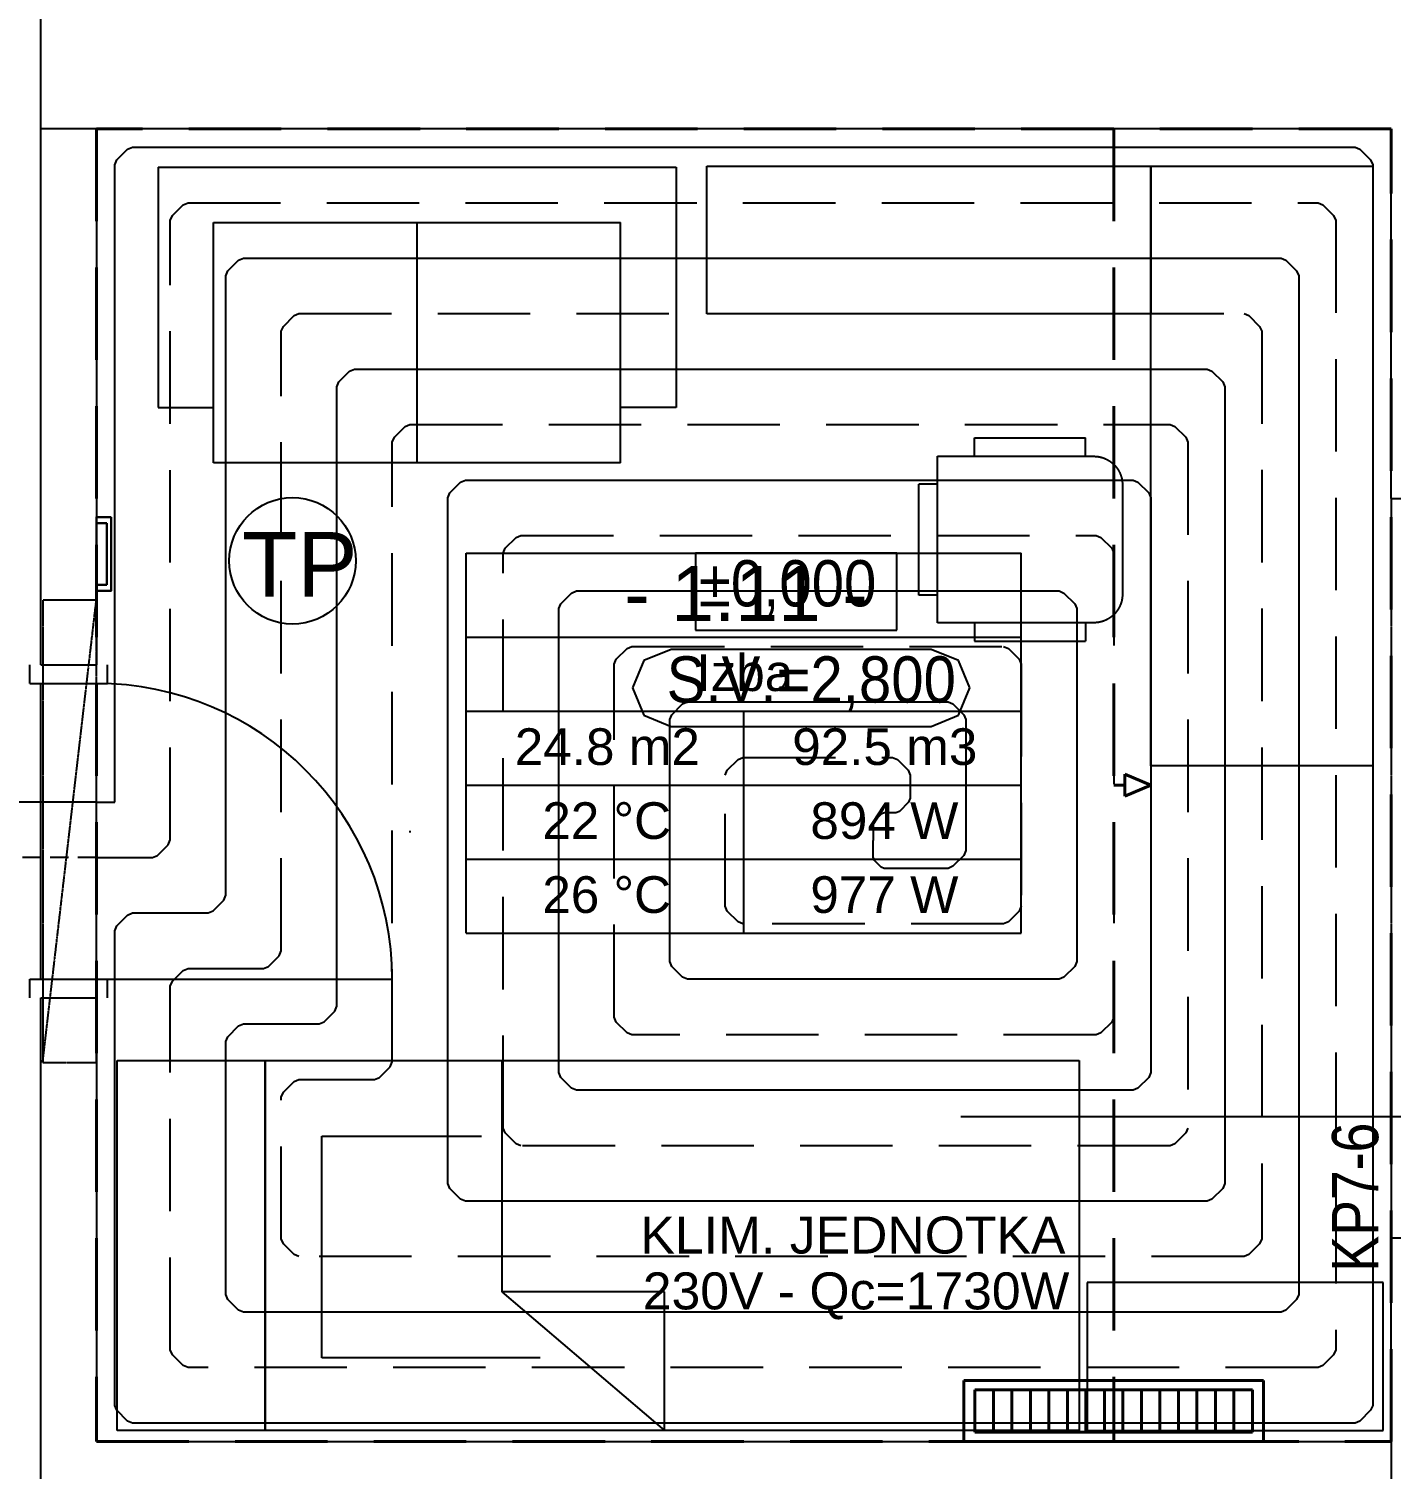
# Model space of a CAD drawing. Header units: millimetres. Extents: x 90740 to 167944, y -39332 to 25855.
# Drawn here: x 103035 to 106718, y 6928 to 10823 of the extents above; entities that cross this region are included whole.
import ezdxf

# ---------------------------------------------------------------- set-up
doc = ezdxf.new("R2010")
doc.units = ezdxf.units.MM
for name, pattern in [('Carkovana 0.5x', [0.14, 0.1, -0.04]), ('DASH', [75, 50, -25]), ('TECKOVANA', [0.06, 0, -0.06])]:
    doc.linetypes.add(name, pattern=pattern)
for name, color, linetype in [('1__NP___MIESTNOSTIUK', 7, 'Continuous'), ('1__NP___VYKUROVACIE_TELES_', 7, 'Continuous'), ('ODVODN__POTRUBIE___PODL__VYK_', 7, 'Continuous'), ('OKRAJOV__DILAT_CIA_PDL', 2, 'Continuous'), ('OKRAJOV__Z_NY_', 7, 'Continuous'), ('PODLAHOVKA', 7, 'Continuous'), ('POLO_KY', 7, 'Continuous'), ('PR_VODN__POTRUBIE___PODL__VYK_', 7, 'Continuous'), ('TABU_KY', 7, 'Continuous'), ('vyk-privod2', 7, 'Continuous'), ('vyk-vratka-ZARIADENIE', 7, 'Continuous')]:
    doc.layers.add(name, color=color, linetype=linetype)
for name, color, linetype, lineweight in [('vyk_POPIS', 7, 'Continuous', 20), ('XR$1$STANDARD', 252, 'Continuous', 25), ('XR$1$Text 1_50', 252, 'Continuous', 25)]:
    doc.layers.add(name, color=color, linetype=linetype, lineweight=lineweight)
doc.styles.add('ARIAL', font='arial.ttf')
doc.styles.add('ISOCP3', font='arial.ttf')

# ---------------------------------------------------------------- blocks, each defined once
blk = doc.blocks.new('A$C90b3fe5d')
at = {"layer": 'XR$1$STANDARD', "linetype": 'Continuous', "lineweight": -2}
for p, q in [((3792.2, 12563.4), (3792.2, 14313.4)), ((3942.2, 14013.4), (3792.2, 14013.4)), ((7442.2, 14013.4), (3942.2, 14013.4)), ((3942.2, 14013.4), (3942.2, 12563.4)), ((7442.2, 13013.4), (7442.2, 14013.4)), ((4109.2, 13909.6), (5509.2, 13909.6)), ((4109.2, 13909.6), (4109.2, 13259.6)), ((5509.2, 13909.6), (5509.2, 13259.6)), ((5592.8, 13912.5), (6792.8, 13912.5)), ((5592.8, 13512.5), (5592.8, 13912.5)), ((5592.8, 13912.5), (5592.8, 13912.5)), ((6792.8, 13912.5), (7392.8, 13912.5)), ((6792.8, 12290.8), (6792.8, 13912.5)), ((6792.8, 13912.5), (6792.8, 13512.5)), ((7392.8, 13912.5), (7392.8, 12290.8)), ((4259.2, 13759.6), (5359.2, 13759.6)), ((4259.2, 13109.6), (4259.2, 13759.6)), ((4809.2, 13109.6), (4809.2, 13759.6)), ((5359.2, 13109.6), (5359.2, 13759.6)), ((6792.8, 13512.5), (5592.8, 13512.5)), ((4109.2, 13259.6), (4259.2, 13259.6)), ((5509.2, 13259.6), (5359.2, 13259.6)), ((5509.2, 13259.6), (5399.2, 13259.6)), ((6315.7, 13177.5), (6615.7, 13177.5)), ((6315.7, 13127.5), (6315.7, 13177.5)), ((6615.7, 13127.5), (6615.7, 13177.5)), ((6215.7, 12677.5), (6215.7, 13127.5)), ((6215.7, 13127.5), (6638.6, 13127.5)), ((6638.6, 13127.5), (6639.1, 13127.5)), ((6639.1, 13127.5), (6639.6, 13127.5)), ((6639.6, 13127.5), (6640.1, 13127.5)), ((6640.1, 13127.5), (6640.6, 13127.5)), ((6640.6, 13127.5), (6641.1, 13127.5)), ((6641.1, 13127.5), (6641.6, 13127.5)), ((6641.6, 13127.5), (6642.1, 13127.4)), ((6642.1, 13127.4), (6642.6, 13127.4)), ((6642.6, 13127.4), (6643.1, 13127.4)), ((6643.1, 13127.4), (6643.6, 13127.4)), ((6643.6, 13127.4), (6644.1, 13127.3)), ((6644.1, 13127.3), (6644.5, 13127.3)), ((6644.5, 13127.3), (6645, 13127.3)), ((6645, 13127.3), (6645.5, 13127.2)), ((6645.5, 13127.2), (6646, 13127.2)), ((6646, 13127.2), (6646.5, 13127.1)), ((6646.5, 13127.1), (6647, 13127.1)), ((6647, 13127.1), (6647.5, 13127)), ((6647.5, 13127), (6648, 13127)), ((6648, 13127), (6648.4, 13126.9)), ((6648.4, 13126.9), (6648.9, 13126.8)), ((6648.9, 13126.8), (6649.4, 13126.8)), ((6649.4, 13126.8), (6649.9, 13126.7)), ((6649.9, 13126.7), (6650.4, 13126.6)), ((6650.4, 13126.6), (6650.8, 13126.6)), ((6650.8, 13126.6), (6651.3, 13126.5)), ((6651.3, 13126.5), (6651.8, 13126.4)), ((6651.8, 13126.4), (6652.3, 13126.3)), ((6652.3, 13126.3), (6652.7, 13126.2)), ((6652.7, 13126.2), (6653.2, 13126.1)), ((6653.2, 13126.1), (6653.7, 13126.1)), ((6653.7, 13126.1), (6654.2, 13126)), ((6654.2, 13126), (6654.6, 13125.9)), ((6654.6, 13125.9), (6655.1, 13125.8)), ((6655.1, 13125.8), (6655.6, 13125.7)), ((6655.6, 13125.7), (6656, 13125.6)), ((5359.2, 13109.6), (4259.2, 13109.6)), ((6656, 13125.6), (6656.5, 13125.4)), ((6656.5, 13125.4), (6657, 13125.3)), ((6657, 13125.3), (6657.4, 13125.2)), ((6657.4, 13125.2), (6657.9, 13125.1)), ((6657.9, 13125.1), (6658.4, 13125)), ((6658.4, 13125), (6658.8, 13124.9)), ((6658.8, 13124.9), (6659.3, 13124.7)), ((6659.3, 13124.7), (6659.7, 13124.6)), ((6659.7, 13124.6), (6660.2, 13124.5)), ((6660.2, 13124.5), (6660.6, 13124.3)), ((6660.6, 13124.3), (6661.1, 13124.2)), ((6661.1, 13124.2), (6661.5, 13124.1)), ((6661.5, 13124.1), (6662, 13123.9)), ((6662, 13123.9), (6662.5, 13123.8)), ((6662.5, 13123.8), (6662.9, 13123.6)), ((6662.9, 13123.6), (6663.4, 13123.5)), ((6663.4, 13123.5), (6663.8, 13123.3)), ((6663.8, 13123.3), (6664.2, 13123.2)), ((6664.2, 13123.2), (6664.7, 13123)), ((6664.7, 13123), (6665.1, 13122.8)), ((6665.1, 13122.8), (6665.6, 13122.7)), ((6665.6, 13122.7), (6666, 13122.5)), ((6666, 13122.5), (6666.5, 13122.3)), ((6666.5, 13122.3), (6666.9, 13122.2)), ((6666.9, 13122.2), (6667.3, 13122)), ((6667.3, 13122), (6667.8, 13121.8)), ((6667.8, 13121.8), (6668.2, 13121.6)), ((6668.2, 13121.6), (6668.6, 13121.5)), ((6668.6, 13121.5), (6669.1, 13121.3)), ((6669.1, 13121.3), (6669.5, 13121.1)), ((6669.5, 13121.1), (6669.9, 13120.9)), ((6669.9, 13120.9), (6670.4, 13120.7)), ((6670.4, 13120.7), (6670.8, 13120.5)), ((6670.8, 13120.5), (6671.2, 13120.3)), ((6671.2, 13120.3), (6671.6, 13120.1)), ((6671.6, 13120.1), (6672.1, 13119.9)), ((6672.1, 13119.9), (6672.5, 13119.7)), ((6672.5, 13119.7), (6672.9, 13119.5)), ((6672.9, 13119.5), (6673.3, 13119.3)), ((6673.3, 13119.3), (6673.7, 13119.1)), ((6673.7, 13119.1), (6674.1, 13118.9)), ((6674.1, 13118.9), (6674.6, 13118.7)), ((6674.6, 13118.7), (6675, 13118.4)), ((6675, 13118.4), (6675.4, 13118.2)), ((6675.4, 13118.2), (6675.8, 13118)), ((6675.8, 13118), (6676.2, 13117.8)), ((6676.2, 13117.8), (6676.6, 13117.5)), ((6676.6, 13117.5), (6677, 13117.3)), ((6677, 13117.3), (6677.4, 13117.1)), ((6677.4, 13117.1), (6677.8, 13116.8)), ((6677.8, 13116.8), (6678.2, 13116.6)), ((6678.2, 13116.6), (6678.6, 13116.4)), ((6678.6, 13116.4), (6679, 13116.1)), ((6679, 13116.1), (6679.4, 13115.9)), ((6679.4, 13115.9), (6679.8, 13115.6)), ((6679.8, 13115.6), (6680.2, 13115.4)), ((6680.2, 13115.4), (6680.6, 13115.1)), ((6680.6, 13115.1), (6681, 13114.9)), ((6681, 13114.9), (6681.4, 13114.6)), ((6681.4, 13114.6), (6681.7, 13114.4)), ((6681.7, 13114.4), (6682.1, 13114.1)), ((6682.1, 13114.1), (6682.5, 13113.8)), ((6682.5, 13113.8), (6682.9, 13113.6)), ((6682.9, 13113.6), (6683.3, 13113.3)), ((6683.3, 13113.3), (6683.6, 13113)), ((6683.6, 13113), (6684, 13112.8)), ((6684, 13112.8), (6684.4, 13112.5)), ((6684.4, 13112.5), (6684.8, 13112.2)), ((6684.8, 13112.2), (6685.1, 13111.9)), ((6685.1, 13111.9), (6685.5, 13111.6)), ((6685.5, 13111.6), (6685.9, 13111.4)), ((6685.9, 13111.4), (6686.2, 13111.1)), ((6686.2, 13111.1), (6686.6, 13110.8)), ((6686.6, 13110.8), (6687, 13110.5)), ((6687, 13110.5), (6687.3, 13110.2)), ((6687.3, 13110.2), (6687.7, 13109.9)), ((6687.7, 13109.9), (6688, 13109.6)), ((6688, 13109.6), (6688.4, 13109.3)), ((6688.4, 13109.3), (6688.7, 13109)), ((6688.7, 13109), (6689.1, 13108.7)), ((6689.1, 13108.7), (6689.4, 13108.4)), ((6689.4, 13108.4), (6689.8, 13108.1)), ((6689.8, 13108.1), (6690.1, 13107.8)), ((6690.1, 13107.8), (6690.5, 13107.5)), ((6690.5, 13107.5), (6690.8, 13107.2)), ((6690.8, 13107.2), (6691.2, 13106.9)), ((6691.2, 13106.9), (6691.5, 13106.5)), ((6691.5, 13106.5), (6691.8, 13106.2)), ((6691.8, 13106.2), (6692.2, 13105.9)), ((6692.2, 13105.9), (6692.5, 13105.6)), ((6692.5, 13105.6), (6692.8, 13105.3)), ((6692.8, 13105.3), (6693.2, 13104.9)), ((6693.2, 13104.9), (6693.5, 13104.6)), ((6693.5, 13104.6), (6693.8, 13104.3)), ((6693.8, 13104.3), (6694.1, 13103.9)), ((6694.1, 13103.9), (6694.4, 13103.6)), ((6694.4, 13103.6), (6694.8, 13103.3)), ((6694.8, 13103.3), (6695.1, 13102.9)), ((6695.1, 13102.9), (6695.4, 13102.6)), ((6695.4, 13102.6), (6695.7, 13102.3)), ((6695.7, 13102.3), (6696, 13101.9)), ((6696, 13101.9), (6696.3, 13101.6)), ((6696.3, 13101.6), (6696.6, 13101.2)), ((6696.6, 13101.2), (6696.9, 13100.9)), ((6696.9, 13100.9), (6697.2, 13100.5)), ((6697.2, 13100.5), (6697.5, 13100.2)), ((6697.5, 13100.2), (6697.8, 13099.8)), ((6697.8, 13099.8), (6698.1, 13099.5)), ((6698.1, 13099.5), (6698.4, 13099.1)), ((6698.4, 13099.1), (6698.7, 13098.7)), ((6698.7, 13098.7), (6699, 13098.4)), ((6699, 13098.4), (6699.3, 13098)), ((6699.3, 13098), (6699.6, 13097.7)), ((6699.6, 13097.7), (6699.9, 13097.3)), ((6699.9, 13097.3), (6700.1, 13096.9)), ((6700.1, 13096.9), (6700.4, 13096.5)), ((6700.4, 13096.5), (6700.7, 13096.2)), ((6700.7, 13096.2), (6701, 13095.8)), ((6701, 13095.8), (6701.2, 13095.4)), ((6701.2, 13095.4), (6701.5, 13095)), ((6701.5, 13095), (6701.8, 13094.7)), ((6701.8, 13094.7), (6702, 13094.3)), ((6702, 13094.3), (6702.3, 13093.9)), ((6702.3, 13093.9), (6702.6, 13093.5)), ((6702.6, 13093.5), (6702.8, 13093.1)), ((6702.8, 13093.1), (6703.1, 13092.7)), ((6703.1, 13092.7), (6703.3, 13092.4)), ((6703.3, 13092.4), (6703.6, 13092)), ((6703.6, 13092), (6703.8, 13091.6)), ((6703.8, 13091.6), (6704.1, 13091.2)), ((6704.1, 13091.2), (6704.3, 13090.8)), ((6704.3, 13090.8), (6704.6, 13090.4)), ((6704.6, 13090.4), (6704.8, 13090)), ((6704.8, 13090), (6705.1, 13089.6)), ((6705.1, 13089.6), (6705.3, 13089.2)), ((6705.3, 13089.2), (6705.5, 13088.8)), ((6705.5, 13088.8), (6705.8, 13088.4)), ((6705.8, 13088.4), (6706, 13088)), ((6706, 13088), (6706.2, 13087.6)), ((6706.2, 13087.6), (6706.4, 13087.2)), ((6706.4, 13087.2), (6706.7, 13086.8)), ((6706.7, 13086.8), (6706.9, 13086.3)), ((6165.7, 12752.5), (6165.7, 13052.5)), ((6215.7, 13052.5), (6165.7, 13052.5)), ((6706.9, 13086.3), (6707.1, 13085.9)), ((6707.1, 13085.9), (6707.3, 13085.5)), ((6707.3, 13085.5), (6707.5, 13085.1)), ((6707.5, 13085.1), (6707.7, 13084.7)), ((6707.7, 13084.7), (6707.9, 13084.3)), ((6707.9, 13084.3), (6708.1, 13083.8)), ((6708.1, 13083.8), (6708.3, 13083.4)), ((6708.3, 13083.4), (6708.5, 13083)), ((6708.5, 13083), (6708.7, 13082.6)), ((6708.7, 13082.6), (6708.9, 13082.1)), ((6708.9, 13082.1), (6709.1, 13081.7)), ((6709.1, 13081.7), (6709.3, 13081.3)), ((6709.3, 13081.3), (6709.5, 13080.9)), ((6709.5, 13080.9), (6709.7, 13080.4)), ((6709.7, 13080.4), (6709.9, 13080)), ((6709.9, 13080), (6710, 13079.6)), ((6710, 13079.6), (6710.2, 13079.1)), ((6710.2, 13079.1), (6710.4, 13078.7)), ((6710.4, 13078.7), (6710.6, 13078.2)), ((6710.6, 13078.2), (6710.7, 13077.8)), ((6710.7, 13077.8), (6710.9, 13077.4)), ((6710.9, 13077.4), (6711.1, 13076.9)), ((6711.1, 13076.9), (6711.2, 13076.5)), ((6711.2, 13076.5), (6711.4, 13076)), ((6711.4, 13076), (6711.5, 13075.6)), ((6711.5, 13075.6), (6711.7, 13075.1)), ((6711.7, 13075.1), (6711.8, 13074.7)), ((6711.8, 13074.7), (6712, 13074.2)), ((6712, 13074.2), (6712.1, 13073.8)), ((6712.1, 13073.8), (6712.3, 13073.3)), ((6712.3, 13073.3), (6712.4, 13072.9)), ((6712.4, 13072.9), (6712.5, 13072.4)), ((6712.5, 13072.4), (6712.7, 13072)), ((6712.7, 13072), (6712.8, 13071.5)), ((6712.8, 13071.5), (6712.9, 13071.1)), ((6712.9, 13071.1), (6713.1, 13070.6)), ((6713.1, 13070.6), (6713.2, 13070.1)), ((6713.2, 13070.1), (6713.3, 13069.7)), ((6713.3, 13069.7), (6713.4, 13069.2)), ((6713.4, 13069.2), (6713.5, 13068.7)), ((6713.5, 13068.7), (6713.7, 13068.3)), ((6713.7, 13068.3), (6713.8, 13067.8)), ((6713.8, 13067.8), (6713.9, 13067.4)), ((6713.9, 13067.4), (6714, 13066.9)), ((6714, 13066.9), (6714.1, 13066.4)), ((6714.1, 13066.4), (6714.2, 13065.9)), ((6714.2, 13065.9), (6714.3, 13065.5)), ((6714.3, 13065.5), (6714.4, 13065)), ((6714.4, 13065), (6714.4, 13064.5)), ((6714.4, 13064.5), (6714.5, 13064.1)), ((6714.5, 13064.1), (6714.6, 13063.6)), ((6714.6, 13063.6), (6714.7, 13063.1)), ((6714.7, 13063.1), (6714.8, 13062.6)), ((6714.8, 13062.6), (6714.9, 13062.1)), ((6714.9, 13062.1), (6714.9, 13061.7)), ((6714.9, 13061.7), (6715, 13061.2)), ((6715, 13061.2), (6715.1, 13060.7)), ((6715.1, 13060.7), (6715.1, 13060.2)), ((6715.1, 13060.2), (6715.2, 13059.7)), ((6715.2, 13059.7), (6715.2, 13059.3)), ((6715.2, 13059.3), (6715.3, 13058.8)), ((6715.3, 13058.8), (6715.3, 13058.3)), ((6715.3, 13058.3), (6715.4, 13057.8)), ((6715.4, 13057.8), (6715.4, 13057.3)), ((6715.4, 13057.3), (6715.5, 13056.8)), ((6715.5, 13056.8), (6715.5, 13056.3)), ((6715.5, 13056.3), (6715.6, 13055.8)), ((6715.6, 13055.8), (6715.6, 13055.4)), ((6715.6, 13055.4), (6715.6, 13054.9)), ((6715.6, 13054.9), (6715.6, 13054.4)), ((6715.6, 13054.4), (6715.7, 13053.9)), ((6715.7, 13053.9), (6715.7, 13053.4)), ((6715.7, 13053.4), (6715.7, 13052.9)), ((6715.7, 13052.9), (6715.7, 13052.4)), ((6715.7, 13052.4), (6715.7, 13051.9)), ((6715.7, 13051.9), (6715.7, 13051.4)), ((6715.7, 13051.4), (6715.7, 13050.9)), ((6715.7, 13050.9), (6715.7, 13050.4)), ((6715.7, 13050.4), (6715.7, 12754.7)), ((7442.2, 13013.4), (7742.2, 13013.4)), ((6215.7, 12752.5), (6165.7, 12752.5)), ((6713.5, 12736.3), (6713.4, 12735.8)), ((6713.7, 12736.8), (6713.5, 12736.3)), ((6713.8, 12737.2), (6713.7, 12736.8)), ((6713.9, 12737.7), (6713.8, 12737.2)), ((6714, 12738.2), (6713.9, 12737.7)), ((6714.1, 12738.6), (6714, 12738.2)), ((6714.2, 12739.1), (6714.1, 12738.6)), ((6714.3, 12739.6), (6714.2, 12739.1)), ((6714.4, 12740.1), (6714.3, 12739.6)), ((6714.5, 12741), (6714.4, 12740.5)), ((6714.4, 12740.5), (6714.4, 12740.1)), ((6714.6, 12741.5), (6714.5, 12741)), ((6714.7, 12742), (6714.6, 12741.5)), ((6714.8, 12742.4), (6714.7, 12742)), ((6714.9, 12742.9), (6714.8, 12742.4)), ((6715, 12743.9), (6714.9, 12743.4)), ((6714.9, 12743.4), (6714.9, 12742.9)), ((6715.1, 12744.3), (6715, 12743.9)), ((6715.2, 12745.3), (6715.1, 12744.8)), ((6715.1, 12744.8), (6715.1, 12744.3)), ((6715.3, 12746.3), (6715.2, 12745.8)), ((6715.2, 12745.8), (6715.2, 12745.3)), ((6715.4, 12747.3), (6715.3, 12746.8)), ((6715.3, 12746.8), (6715.3, 12746.3)), ((6715.5, 12748.2), (6715.4, 12747.7)), ((6715.4, 12747.7), (6715.4, 12747.3)), ((6715.6, 12749.2), (6715.5, 12748.7)), ((6715.5, 12748.7), (6715.5, 12748.2)), ((6715.7, 12751.2), (6715.6, 12750.7)), ((6715.6, 12750.7), (6715.6, 12750.2)), ((6715.6, 12750.2), (6715.6, 12749.7)), ((6715.6, 12749.7), (6715.6, 12749.2)), ((6715.7, 12754.7), (6715.7, 12754.2)), ((6715.7, 12754.2), (6715.7, 12753.7)), ((6715.7, 12753.7), (6715.7, 12753.2)), ((6715.7, 12753.2), (6715.7, 12752.7)), ((6715.7, 12752.7), (6715.7, 12752.2)), ((6715.7, 12752.2), (6715.7, 12751.7)), ((6715.7, 12751.7), (6715.7, 12751.2)), ((6690.1, 12697.3), (6689.8, 12696.9)), ((6690.5, 12697.6), (6690.1, 12697.3)), ((6690.8, 12697.9), (6690.5, 12697.6)), ((6691.2, 12698.2), (6690.8, 12697.9)), ((6691.5, 12698.5), (6691.2, 12698.2)), ((6691.8, 12698.8), (6691.5, 12698.5)), ((6692.2, 12699.1), (6691.8, 12698.8)), ((6692.5, 12699.5), (6692.2, 12699.1)), ((6692.8, 12699.8), (6692.5, 12699.5)), ((6693.2, 12700.1), (6692.8, 12699.8)), ((6693.5, 12700.4), (6693.2, 12700.1)), ((6693.8, 12700.8), (6693.5, 12700.4)), ((6694.1, 12701.1), (6693.8, 12700.8)), ((6694.4, 12701.4), (6694.1, 12701.1)), ((6694.8, 12701.8), (6694.4, 12701.4)), ((6695.1, 12702.1), (6694.8, 12701.8)), ((6695.4, 12702.5), (6695.1, 12702.1)), ((6695.7, 12702.8), (6695.4, 12702.5)), ((6696, 12703.1), (6695.7, 12702.8)), ((6696.3, 12703.5), (6696, 12703.1)), ((6696.6, 12703.8), (6696.3, 12703.5)), ((6696.9, 12704.2), (6696.6, 12703.8)), ((6697.2, 12704.5), (6696.9, 12704.2)), ((6697.5, 12704.9), (6697.2, 12704.5)), ((6697.8, 12705.2), (6697.5, 12704.9)), ((6698.1, 12705.6), (6697.8, 12705.2)), ((6698.4, 12706), (6698.1, 12705.6)), ((6698.7, 12706.3), (6698.4, 12706)), ((6699, 12706.7), (6698.7, 12706.3)), ((6699.3, 12707), (6699, 12706.7)), ((6699.6, 12707.4), (6699.3, 12707)), ((6699.9, 12707.8), (6699.6, 12707.4)), ((6700.1, 12708.1), (6699.9, 12707.8)), ((6700.4, 12708.5), (6700.1, 12708.1)), ((6700.7, 12708.9), (6700.4, 12708.5)), ((6701, 12709.3), (6700.7, 12708.9)), ((6701.2, 12709.6), (6701, 12709.3)), ((6701.5, 12710), (6701.2, 12709.6)), ((6701.8, 12710.4), (6701.5, 12710)), ((6702, 12710.8), (6701.8, 12710.4)), ((6702.3, 12711.1), (6702, 12710.8)), ((6702.6, 12711.5), (6702.3, 12711.1)), ((6702.8, 12711.9), (6702.6, 12711.5)), ((6703.1, 12712.3), (6702.8, 12711.9)), ((6703.3, 12712.7), (6703.1, 12712.3)), ((6703.6, 12713.1), (6703.3, 12712.7)), ((6703.8, 12713.5), (6703.6, 12713.1)), ((6704.1, 12713.9), (6703.8, 12713.5)), ((6704.3, 12714.3), (6704.1, 12713.9)), ((6704.6, 12714.7), (6704.3, 12714.3)), ((6704.8, 12715.1), (6704.6, 12714.7)), ((6705.1, 12715.5), (6704.8, 12715.1)), ((6705.3, 12715.9), (6705.1, 12715.5)), ((6705.5, 12716.3), (6705.3, 12715.9)), ((6705.8, 12716.7), (6705.5, 12716.3)), ((6706, 12717.1), (6705.8, 12716.7)), ((6706.2, 12717.5), (6706, 12717.1)), ((6706.4, 12717.9), (6706.2, 12717.5)), ((6706.7, 12718.3), (6706.4, 12717.9)), ((6706.9, 12718.7), (6706.7, 12718.3)), ((6707.1, 12719.1), (6706.9, 12718.7)), ((6707.3, 12719.5), (6707.1, 12719.1)), ((6707.5, 12720), (6707.3, 12719.5)), ((6707.7, 12720.4), (6707.5, 12720)), ((6707.9, 12720.8), (6707.7, 12720.4)), ((6708.1, 12721.2), (6707.9, 12720.8)), ((6708.3, 12721.6), (6708.1, 12721.2)), ((6708.5, 12722.1), (6708.3, 12721.6)), ((6708.7, 12722.5), (6708.5, 12722.1)), ((6708.9, 12722.9), (6708.7, 12722.5)), ((6709.1, 12723.3), (6708.9, 12722.9)), ((6709.3, 12723.8), (6709.1, 12723.3)), ((6709.5, 12724.2), (6709.3, 12723.8)), ((6709.7, 12724.6), (6709.5, 12724.2)), ((6709.9, 12725.1), (6709.7, 12724.6)), ((6710, 12725.5), (6709.9, 12725.1)), ((6710.2, 12725.9), (6710, 12725.5)), ((6710.4, 12726.4), (6710.2, 12725.9)), ((6710.6, 12726.8), (6710.4, 12726.4)), ((6710.7, 12727.3), (6710.6, 12726.8)), ((6710.9, 12727.7), (6710.7, 12727.3)), ((6711.1, 12728.1), (6710.9, 12727.7)), ((6711.2, 12728.6), (6711.1, 12728.1)), ((6711.4, 12729), (6711.2, 12728.6)), ((6711.5, 12729.5), (6711.4, 12729)), ((6711.7, 12729.9), (6711.5, 12729.5)), ((6711.8, 12730.4), (6711.7, 12729.9)), ((6712, 12730.8), (6711.8, 12730.4)), ((6712.1, 12731.3), (6712, 12730.8)), ((6712.3, 12731.7), (6712.1, 12731.3)), ((6712.4, 12732.2), (6712.3, 12731.7)), ((6712.5, 12732.6), (6712.4, 12732.2)), ((6712.7, 12733.1), (6712.5, 12732.6)), ((6712.8, 12733.5), (6712.7, 12733.1)), ((6712.9, 12734), (6712.8, 12733.5)), ((6713.1, 12734.5), (6712.9, 12734)), ((6713.2, 12734.9), (6713.1, 12734.5)), ((6713.3, 12735.4), (6713.2, 12734.9)), ((6713.4, 12735.8), (6713.3, 12735.4)), ((6638.6, 12677.5), (6215.7, 12677.5)), ((6315.7, 12677.5), (6315.7, 12627.5)), ((6615.7, 12677.5), (6615.7, 12627.5)), ((6639.1, 12677.5), (6638.6, 12677.5)), ((6639.6, 12677.5), (6639.1, 12677.5)), ((6640.1, 12677.5), (6639.6, 12677.5)), ((6640.6, 12677.6), (6640.1, 12677.5)), ((6641.1, 12677.6), (6640.6, 12677.6)), ((6641.6, 12677.6), (6641.1, 12677.6)), ((6642.1, 12677.6), (6641.6, 12677.6)), ((6642.6, 12677.6), (6642.1, 12677.6)), ((6643.1, 12677.7), (6642.6, 12677.6)), ((6643.6, 12677.7), (6643.1, 12677.7)), ((6644.1, 12677.7), (6643.6, 12677.7)), ((6644.5, 12677.8), (6644.1, 12677.7)), ((6645, 12677.8), (6644.5, 12677.8)), ((6645.5, 12677.8), (6645, 12677.8)), ((6646, 12677.9), (6645.5, 12677.8)), ((6646.5, 12677.9), (6646, 12677.9)), ((6647, 12678), (6646.5, 12677.9)), ((6647.5, 12678), (6647, 12678)), ((6648, 12678.1), (6647.5, 12678)), ((6648.4, 12678.1), (6648, 12678.1)), ((6648.9, 12678.2), (6648.4, 12678.1)), ((6649.4, 12678.3), (6648.9, 12678.2)), ((6649.9, 12678.3), (6649.4, 12678.3)), ((6650.4, 12678.4), (6649.9, 12678.3)), ((6650.8, 12678.5), (6650.4, 12678.4)), ((6651.3, 12678.6), (6650.8, 12678.5)), ((6651.8, 12678.6), (6651.3, 12678.6)), ((6652.3, 12678.7), (6651.8, 12678.6)), ((6652.7, 12678.8), (6652.3, 12678.7)), ((6653.2, 12678.9), (6652.7, 12678.8)), ((6653.7, 12679), (6653.2, 12678.9)), ((6654.2, 12679.1), (6653.7, 12679)), ((6654.6, 12679.2), (6654.2, 12679.1)), ((6655.1, 12679.3), (6654.6, 12679.2)), ((6655.6, 12679.4), (6655.1, 12679.3)), ((6656, 12679.5), (6655.6, 12679.4)), ((6656.5, 12679.6), (6656, 12679.5)), ((6657, 12679.7), (6656.5, 12679.6)), ((6657.4, 12679.8), (6657, 12679.7)), ((6657.9, 12680), (6657.4, 12679.8)), ((6658.4, 12680.1), (6657.9, 12680)), ((6658.8, 12680.2), (6658.4, 12680.1)), ((6659.3, 12680.3), (6658.8, 12680.2)), ((6659.7, 12680.5), (6659.3, 12680.3)), ((6660.2, 12680.6), (6659.7, 12680.5)), ((6660.6, 12680.7), (6660.2, 12680.6)), ((6661.1, 12680.9), (6660.6, 12680.7)), ((6661.5, 12681), (6661.1, 12680.9)), ((6662, 12681.1), (6661.5, 12681)), ((6662.5, 12681.3), (6662, 12681.1)), ((6662.9, 12681.4), (6662.5, 12681.3)), ((6663.4, 12681.6), (6662.9, 12681.4)), ((6663.8, 12681.7), (6663.4, 12681.6)), ((6664.2, 12681.9), (6663.8, 12681.7)), ((6664.7, 12682), (6664.2, 12681.9)), ((6665.1, 12682.2), (6664.7, 12682)), ((6665.6, 12682.4), (6665.1, 12682.2)), ((6666, 12682.5), (6665.6, 12682.4)), ((6666.5, 12682.7), (6666, 12682.5)), ((6666.9, 12682.9), (6666.5, 12682.7)), ((6667.3, 12683.1), (6666.9, 12682.9)), ((6667.8, 12683.2), (6667.3, 12683.1)), ((6668.2, 12683.4), (6667.8, 12683.2)), ((6668.6, 12683.6), (6668.2, 12683.4)), ((6669.1, 12683.8), (6668.6, 12683.6)), ((6669.5, 12684), (6669.1, 12683.8)), ((6669.9, 12684.1), (6669.5, 12684)), ((6670.4, 12684.3), (6669.9, 12684.1)), ((6670.8, 12684.5), (6670.4, 12684.3)), ((6671.2, 12684.7), (6670.8, 12684.5)), ((6671.6, 12684.9), (6671.2, 12684.7)), ((6672.1, 12685.1), (6671.6, 12684.9)), ((6672.5, 12685.3), (6672.1, 12685.1)), ((6672.9, 12685.5), (6672.5, 12685.3)), ((6673.3, 12685.8), (6672.9, 12685.5)), ((6673.7, 12686), (6673.3, 12685.8)), ((6674.1, 12686.2), (6673.7, 12686)), ((6674.6, 12686.4), (6674.1, 12686.2)), ((6675, 12686.6), (6674.6, 12686.4)), ((6675.4, 12686.8), (6675, 12686.6)), ((6675.8, 12687.1), (6675.4, 12686.8)), ((6676.2, 12687.3), (6675.8, 12687.1)), ((6676.6, 12687.5), (6676.2, 12687.3)), ((6677, 12687.7), (6676.6, 12687.5)), ((6677.4, 12688), (6677, 12687.7)), ((6677.8, 12688.2), (6677.4, 12688)), ((6678.2, 12688.5), (6677.8, 12688.2)), ((6678.6, 12688.7), (6678.2, 12688.5)), ((6679, 12688.9), (6678.6, 12688.7)), ((6679.4, 12689.2), (6679, 12688.9)), ((6679.8, 12689.4), (6679.4, 12689.2)), ((6680.2, 12689.7), (6679.8, 12689.4)), ((6680.6, 12689.9), (6680.2, 12689.7)), ((6681, 12690.2), (6680.6, 12689.9)), ((6681.4, 12690.4), (6681, 12690.2)), ((6681.7, 12690.7), (6681.4, 12690.4)), ((6682.1, 12691), (6681.7, 12690.7)), ((6682.5, 12691.2), (6682.1, 12691)), ((6682.9, 12691.5), (6682.5, 12691.2)), ((6683.3, 12691.8), (6682.9, 12691.5)), ((6683.6, 12692), (6683.3, 12691.8)), ((6684, 12692.3), (6683.6, 12692)), ((6684.4, 12692.6), (6684, 12692.3)), ((6684.8, 12692.8), (6684.4, 12692.6)), ((6685.1, 12693.1), (6684.8, 12692.8)), ((6685.5, 12693.4), (6685.1, 12693.1)), ((6685.9, 12693.7), (6685.5, 12693.4)), ((6686.2, 12694), (6685.9, 12693.7)), ((6686.6, 12694.3), (6686.2, 12694)), ((6687, 12694.6), (6686.6, 12694.3)), ((6687.3, 12694.8), (6687, 12694.6)), ((6687.7, 12695.1), (6687.3, 12694.8)), ((6688, 12695.4), (6687.7, 12695.1)), ((6688.4, 12695.7), (6688, 12695.4)), ((6688.7, 12696), (6688.4, 12695.7)), ((6689.1, 12696.3), (6688.7, 12696)), ((6689.4, 12696.6), (6689.1, 12696.3)), ((6689.8, 12696.9), (6689.4, 12696.6)), ((6315.7, 12627.5), (6615.7, 12627.5)), ((3762.2, 12513.4), (3762.2, 12563.4)), ((3792.2, 12563.4), (3942.2, 12563.4)), ((3972.2, 12513.4), (3972.2, 12563.4)), ((3762.2, 12513.4), (3972.2, 12513.4)), ((3792.2, 11713.4), (3792.2, 12513.4)), ((3942.2, 11713.4), (3942.2, 12513.4)), ((7392.8, 12290.8), (6792.8, 12290.8)), ((4788.2, 12113.4), (4792.5, 12113.4)), ((3762.2, 11713.4), (3972.2, 11713.4)), ((3762.2, 11663.4), (3762.2, 11713.4)), ((3942.2, 11713.4), (4742.2, 11713.4)), ((3972.2, 11663.4), (3972.2, 11713.4)), ((3792.2, 11663.4), (3942.2, 11663.4)), ((3792.2, 9113.4), (3792.2, 11663.4)), ((3942.2, 11663.4), (3942.2, 10463.4)), ((3998.5, 10493.5), (3998.5, 11493.5)), ((3998.5, 11493.5), (4398.5, 11493.5)), ((4398.5, 11493.5), (4398.5, 10493.5)), ((4398.5, 10493.5), (4398.5, 11493.5)), ((4398.5, 11493.5), (6598.5, 11493.5)), ((5038.8, 10868.3), (5038.8, 11493.8)), ((6598.5, 11493.5), (6598.5, 10493.5)), ((4551.4, 10689.5), (4551.4, 11289.5)), ((4551.4, 11289.5), (4982.9, 11289.5)), ((7742.2, 11013.4), (7442.2, 11013.4)), ((7442.2, 10463.4), (7442.2, 11013.4)), ((5477.7, 10868.7), (5038.2, 10868.7)), ((5038.2, 10868.7), (5477.7, 10493.5)), ((5477.7, 10493.5), (5477.7, 10868.7)), ((7420.7, 10893.5), (6620.7, 10893.5)), ((6620.7, 10893.5), (6620.7, 10493.5)), ((7420.7, 10493.5), (7420.7, 10893.5)), ((5141.9, 10689.5), (4551.4, 10689.5)), ((4398.5, 10493.5), (3998.5, 10493.5)), ((4398.5, 10493.5), (4398.5, 10493.5)), ((6598.5, 10493.5), (4398.5, 10493.5)), ((5477.7, 10493.5), (5477.7, 10493.5)), ((6620.7, 10493.5), (7420.7, 10493.5)), ((6620.7, 10493.5), (6620.7, 10493.5)), ((3942.2, 10463.4), (7442.2, 10463.4)), ((7442.2, 10463.4), (7442.2, 10463.4)), ((7442.2, 10463.4), (7442.2, 10313.4))]:
    blk.add_line(p, q, dxfattribs=at)
at = {"layer": 'XR$1$STANDARD', "linetype": 'TECKOVANA', "lineweight": -2}
blk.add_line((7442.2, 13013.4), (7442.2, 11013.4), dxfattribs=at)
at = {"layer": 'XR$1$STANDARD', "linetype": 'Carkovana 0.5x', "lineweight": -2}
for p, q in [((3942.2, 12738.4), (3797.2, 12738.4)), ((3797.2, 12738.4), (3797.2, 11488.4)), ((3797.2, 11488.4), (3942.2, 12738.4)), ((3942.2, 11488.4), (3942.2, 12738.4)), ((3797.2, 11488.4), (3942.2, 11488.4)), ((3797.2, 11488.4), (3797.2, 11488.4))]:
    blk.add_line(p, q, dxfattribs=at)
at = {"layer": 'XR$1$STANDARD', "linetype": 'Continuous', "lineweight": -2}
blk.add_arc((3942.2, 11713.4), 800, 0, 90, dxfattribs=at)
at = {"layer": 'XR$1$Text 1_50', "linetype": 'Continuous', "lineweight": -2}
for p, q in [((6106.2, 12865.5), (5561.9, 12865.5)), ((5561.9, 12865.5), (5561.9, 12657.1)), ((6106.2, 12657.1), (6106.2, 12865.5)), ((5561.9, 12657.1), (6106.2, 12657.1)), ((5496.1, 12605.5), (5422.4, 12575)), ((6198.9, 12605.5), (5496.1, 12605.5)), ((6272.5, 12575), (6198.9, 12605.5)), ((5422.4, 12575), (5391.9, 12501.3)), ((6303.1, 12501.3), (6272.5, 12575)), ((5391.9, 12501.3), (5422.4, 12427.7)), ((6272.5, 12427.7), (6303.1, 12501.3)), ((5422.4, 12427.7), (5496.1, 12397.1)), ((6198.9, 12397.1), (6272.5, 12427.7)), ((5496.1, 12397.1), (6198.9, 12397.1))]:
    blk.add_line(p, q, dxfattribs=at)
at = {"layer": 'XR$1$Text 1_50', "lineweight": -2, "style": 'ISOCP3', "width": 0.9}
for s, p in [('±0,000', (5571.1, 12721.7)), ('S.V.=2,800', (5483.7, 12461.7))]:
    blk.add_text(s, height=125, dxfattribs=at).set_placement(p)
at = {"layer": 'XR$1$Text 1_50', "lineweight": -2, "style": 'ARIAL', "width": 0.83}
blk.add_text('KP7-6', height=125, rotation=90, dxfattribs=at).set_placement((7407.2, 10923))
blk = doc.blocks.new('A$C57FC20A3')
at = {"layer": 'vyk-vratka-ZARIADENIE', "color": 6, "lineweight": 30}
for p, q in [((0, 183, -5790.8), (28.3, 183, -5790.8)), ((28.3, 17, -5790.8), (28.3, 183, -5790.8)), ((0, 17, -5790.8), (28.3, 17, -5790.8)), ((28.3, 17, -5790.8), (28.3, 23, -5790.8))]:
    blk.add_line(p, q, dxfattribs=at)
at = {"layer": 'vyk-vratka-ZARIADENIE', "color": 6, "lineweight": 30, "elevation": -5790.8}
blk.add_lwpolyline([(40, 200), (40, 0), (0, 0), (0, 200)], close=True, dxfattribs=at)
blk = doc.blocks.new('*U325')
at = {"layer": '1__NP___VYKUROVACIE_TELES_', "color": 92, "lineweight": 40}
blk.add_line((0, 57.5), (0, -57.5), dxfattribs=at)
blk = doc.blocks.new('*U326')
at = {"color": 0, "linetype": 'ByBlock', "lineweight": -2, "transparency": 16777216}
for p in [(0, 0), (50, 0), (100, 0), (150, 0), (200, 0), (250, 0), (300, 0), (350, 0), (400, 0), (450, 0), (500, 0), (550, 0), (600, 0), (650, 0), (700, 0)]:
    blk.add_blockref('*U325', p, dxfattribs=at)

msp = doc.modelspace()

# ---------------------------------------------------------------- linework, layer by layer
at = {"layer": '1__NP___MIESTNOSTIUK', "color": 18}
for p, q in [((104217.9, 9177.4), (104217.9, 9404.4)), ((104217.9, 9404.4), (105717.9, 9404.4)), ((105717.9, 9177.4), (105717.9, 9404.4)), ((104217.9, 8977.4), (104217.9, 9177.4)), ((104217.9, 9177.4), (105717.9, 9177.4)), ((104217.9, 9177.4), (105717.9, 9177.4)), ((105717.9, 8977.4), (105717.9, 9177.4)), ((104217.9, 8777.4), (104217.9, 8977.4)), ((104217.9, 8977.4), (105717.9, 8977.4)), ((104217.9, 8977.4), (105717.9, 8977.4)), ((104967.9, 8777.4), (104967.9, 8977.4)), ((105717.9, 8777.4), (105717.9, 8977.4)), ((104217.9, 8577.4), (104217.9, 8777.4)), ((104217.9, 8777.4), (105717.9, 8777.4)), ((104217.9, 8777.4), (105717.9, 8777.4)), ((104967.9, 8577.4), (104967.9, 8777.4)), ((105717.9, 8577.4), (105717.9, 8777.4)), ((104217.9, 8377.4), (104217.9, 8577.4)), ((104217.9, 8577.4), (105717.9, 8577.4)), ((104217.9, 8577.4), (105717.9, 8577.4)), ((104967.9, 8377.4), (104967.9, 8577.4)), ((105717.9, 8377.4), (105717.9, 8577.4)), ((104217.9, 8377.4), (105717.9, 8377.4))]:
    msp.add_line(p, q, dxfattribs=at)
at = {"layer": '1__NP___VYKUROVACIE_TELES_', "color": 92, "lineweight": 40}
for p, q in [((105562.9, 7167.4), (105562.9, 7002.4)), ((106372.9, 7167.4), (105562.9, 7167.4)), ((106372.9, 7002.4), (106372.9, 7167.4)), ((106342.9, 7142.4), (105592.9, 7142.4)), ((106342.9, 7142.4), (106342.9, 7027.4)), ((106342.9, 7027.4), (105592.9, 7027.4)), ((105562.9, 7002.4), (106372.9, 7002.4))]:
    msp.add_line(p, q, dxfattribs=at)
at = {"layer": 'ODVODN__POTRUBIE___PODL__VYK_', "color": 172, "linetype": 'DASH'}
for q in [(102767.9, 8581.7), (103267.9, 8581.7)]:
    msp.add_line((103217.9, 8581.7), q, dxfattribs=at)
at = {"layer": 'OKRAJOV__DILAT_CIA_PDL', "color": 95, "linetype": 'DASH', "lineweight": 40, "ltscale": 5}
msp.add_lwpolyline([(103217.9, 10552.4), (103217.9, 7002.4), (106717.9, 7002.4), (106717.9, 10552.4), (103217.9, 10552.4)], dxfattribs=at)
at = {"layer": 'OKRAJOV__Z_NY_', "color": 80, "linetype": 'DASH', "lineweight": 40, "ltscale": 5}
msp.add_line((105967.9, 10552.4), (105967.9, 7002.4), dxfattribs=at)
msp.add_lwpolyline([(105967.9, 8777.4), (105997.9, 8777.4), (105997.9, 8747.4), (106067.9, 8777.4), (105997.9, 8807.4), (105997.9, 8777.4)], dxfattribs=at)
at = {"layer": 'PODLAHOVKA', "color": 12, "ltscale": 5}
msp.add_lwpolyline([(103267.9, 8731.7), (103267.9, 10454.6), (103273.4, 10467.9), (103302.4, 10496.9), (103315.7, 10502.4), (106620.1, 10502.4), (106633.4, 10496.9), (106662.4, 10467.9), (106667.9, 10454.6), (106667.9, 7100.2), (106662.4, 7086.9), (106633.4, 7057.9), (106620.1, 7052.4), (103315.7, 7052.4), (103302.4, 7057.9), (103273.4, 7086.9), (103267.9, 7100.2), (103267.9, 8383.8), (103273.4, 8397.2), (103302.4, 8426.1), (103315.7, 8431.7), (103520.1, 8431.7), (103533.4, 8437.2), (103562.4, 8466.1), (103567.9, 8479.5), (103567.9, 10154.6), (103573.4, 10167.9), (103602.4, 10196.9), (103615.7, 10202.4), (106420.1, 10202.4), (106433.4, 10196.9), (106462.4, 10167.9), (106467.9, 10154.6), (106467.9, 7400.2), (106462.4, 7386.9), (106433.4, 7357.9), (106420.1, 7352.4), (103615.7, 7352.4), (103602.4, 7357.9), (103573.4, 7386.9), (103567.9, 7400.2), (103567.9, 8083.8), (103573.4, 8097.2), (103602.4, 8126.1), (103615.7, 8131.7), (103820.1, 8131.7), (103833.4, 8137.2), (103862.4, 8166.1), (103867.9, 8179.5), (103867.9, 9854.6), (103873.4, 9867.9), (103902.4, 9896.9), (103915.7, 9902.4), (106220.1, 9902.4), (106233.4, 9896.9), (106262.4, 9867.9), (106267.9, 9854.6), (106267.9, 7700.2), (106262.4, 7686.9), (106233.4, 7657.9), (106220.1, 7652.4), (104215.7, 7652.4), (104202.4, 7657.9), (104173.4, 7686.9), (104167.9, 7700.2), (104167.9, 9554.6), (104173.4, 9567.9), (104202.4, 9596.9), (104215.7, 9602.4), (106020.1, 9602.4), (106033.4, 9596.9), (106062.4, 9567.9), (106067.9, 9554.6), (106067.9, 8000.2), (106062.4, 7986.9), (106033.4, 7957.9), (106020.1, 7952.4), (104515.7, 7952.4), (104502.4, 7957.9), (104473.4, 7986.9), (104467.9, 8000.2), (104467.9, 9254.6), (104473.4, 9267.9), (104502.4, 9296.9), (104515.7, 9302.4), (105820.1, 9302.4), (105833.4, 9296.9), (105862.4, 9267.9), (105867.9, 9254.6), (105867.9, 8300.2), (105862.4, 8286.9), (105833.4, 8257.9), (105820.1, 8252.4), (104815.7, 8252.4), (104802.4, 8257.9), (104773.4, 8286.9), (104767.9, 8300.2), (104767.9, 8954.6), (104773.4, 8967.9), (104802.4, 8996.9), (104815.7, 9002.4), (105520.1, 9002.4), (105533.4, 8996.9), (105562.4, 8967.9), (105567.9, 8954.6), (105567.9, 8600.2), (105562.4, 8586.9), (105533.4, 8557.9), (105520.1, 8552.4), (105347.8, 8552.4), (105339.4, 8555.8), (105321.3, 8573.9), (105317.9, 8582.3), (105317.9, 8627.4)], dxfattribs=at)
at = {"layer": 'PODLAHOVKA', "color": 172, "linetype": 'DASH', "ltscale": 5}
msp.add_lwpolyline([(103267.9, 8581.7), (103370.1, 8581.7), (103383.4, 8587.2), (103412.4, 8616.1), (103417.9, 8629.5), (103417.9, 10304.6), (103423.4, 10317.9), (103452.4, 10346.9), (103465.7, 10352.4), (106520.1, 10352.4), (106533.4, 10346.9), (106562.4, 10317.9), (106567.9, 10304.6), (106567.9, 7250.2), (106562.4, 7236.9), (106533.4, 7207.9), (106520.1, 7202.4), (103465.7, 7202.4), (103452.4, 7207.9), (103423.4, 7236.9), (103417.9, 7250.2), (103417.9, 8233.8), (103423.4, 8247.2), (103452.4, 8276.1), (103465.7, 8281.7), (103670.1, 8281.7), (103683.4, 8287.2), (103712.4, 8316.1), (103717.9, 8329.5), (103717.9, 10004.6), (103723.4, 10017.9), (103752.4, 10046.9), (103765.7, 10052.4), (106320.1, 10052.4), (106333.4, 10046.9), (106362.4, 10017.9), (106367.9, 10004.6), (106367.9, 7550.2), (106362.4, 7536.9), (106333.4, 7507.9), (106320.1, 7502.4), (103765.7, 7502.4), (103752.4, 7507.9), (103723.4, 7536.9), (103717.9, 7550.2), (103717.9, 7933.8), (103723.4, 7947.2), (103752.4, 7976.1), (103765.7, 7981.7), (103970.1, 7981.7), (103983.4, 7987.2), (104012.4, 8016.1), (104017.9, 8029.5), (104017.9, 9704.6), (104023.4, 9717.9), (104052.4, 9746.9), (104065.7, 9752.4), (106120.1, 9752.4), (106133.4, 9746.9), (106162.4, 9717.9), (106167.9, 9704.6), (106167.9, 7850.2), (106162.4, 7836.9), (106133.4, 7807.9), (106120.1, 7802.4), (104365.7, 7802.4), (104352.4, 7807.9), (104323.4, 7836.9), (104317.9, 7850.2), (104317.9, 9404.6), (104323.4, 9417.9), (104352.4, 9446.9), (104365.7, 9452.4), (105920.1, 9452.4), (105933.4, 9446.9), (105962.4, 9417.9), (105967.9, 9404.6), (105967.9, 8150.2), (105962.4, 8136.9), (105933.4, 8107.9), (105920.1, 8102.4), (104665.7, 8102.4), (104652.4, 8107.9), (104623.4, 8136.9), (104617.9, 8150.2), (104617.9, 9104.6), (104623.4, 9117.9), (104652.4, 9146.9), (104665.7, 9152.4), (105670.1, 9152.4), (105683.4, 9146.9), (105712.4, 9117.9), (105717.9, 9104.6), (105717.9, 8450.2), (105712.4, 8436.9), (105683.4, 8407.9), (105670.1, 8402.4), (104965.7, 8402.4), (104952.4, 8407.9), (104923.4, 8436.9), (104917.9, 8450.2), (104917.9, 8804.6), (104923.4, 8817.9), (104952.4, 8846.9), (104965.7, 8852.4), (105370.1, 8852.4), (105383.4, 8846.9), (105412.4, 8817.9), (105417.9, 8804.6), (105417.9, 8742.2), (105413.3, 8731.1), (105388.6, 8706.4), (105378.8, 8702.4), (105347.8, 8702.4), (105339.4, 8698.9), (105321.3, 8680.8), (105317.9, 8672.5), (105317.9, 8627.4)], dxfattribs=at)
at = {"layer": 'PR_VODN__POTRUBIE___PODL__VYK_', "color": 12}
for q in [(102817.9, 8731.7), (103267.9, 8731.7)]:
    msp.add_line((103217.9, 8731.7), q, dxfattribs=at)
at = {"layer": 'TABU_KY', "color": 5}
msp.add_line((108493.7, 7880.2), (105554.3, 7880.2), dxfattribs=at)
at = {"layer": 'vyk-privod2'}
msp.add_circle((103748.2, 9383.9, 23163.2), 170.9, dxfattribs=at)

# ---------------------------------------------------------------- block references
at = {"linetype": 'Continuous'}
msp.add_blockref('A$C90b3fe5d', (99275.7, -3461), dxfattribs=at)
msp.add_blockref('*U326', (105592.9, 7084.9))
at = {"layer": 'vyk-vratka-ZARIADENIE', "rotation": 359.9999960982775}
msp.add_blockref('A$C57FC20A3', (103217.9, 9302.4, 5790.8), dxfattribs=at)

# ---------------------------------------------------------------- texts
at = {"layer": '1__NP___MIESTNOSTIUK', "color": 18, "style": 'ARIAL'}
for s, height, p in [('- 1.11 -', 148.72, (104644.9, 9220.9)), ('Izba', 99.15, (104839.9, 9031.9)), ('24.8 m2', 99.15, (104348.9, 8831.9)), ('92.5 m3', 99.15, (105098.9, 8831.9)), ('22 °C', 99.15, (104423.4, 8631.9)), ('894 W', 99.15, (105147.9, 8631.9)), ('26 °C', 99.15, (104423.4, 8431.9)), ('977 W', 99.15, (105147.9, 8431.9))]:
    msp.add_text(s, height=height, dxfattribs=at).set_placement(p)
at = {"layer": 'POLO_KY', "color": 7, "style": 'ARIAL'}
for s, p in [('KLIM. JEDNOTKA', (104688.6, 7510.8)), ('230V - Qc=1730W', (104695, 7359.8))]:
    msp.add_text(s, height=100, dxfattribs=at).set_placement(p)
at = {"layer": 'vyk_POPIS', "lineweight": 35, "style": 'ARIAL'}
msp.add_text('TP', height=175, rotation=360, dxfattribs=at).set_placement((103611.7, 9286.6, 23163.2))

doc.saveas('drawing.dxf')
